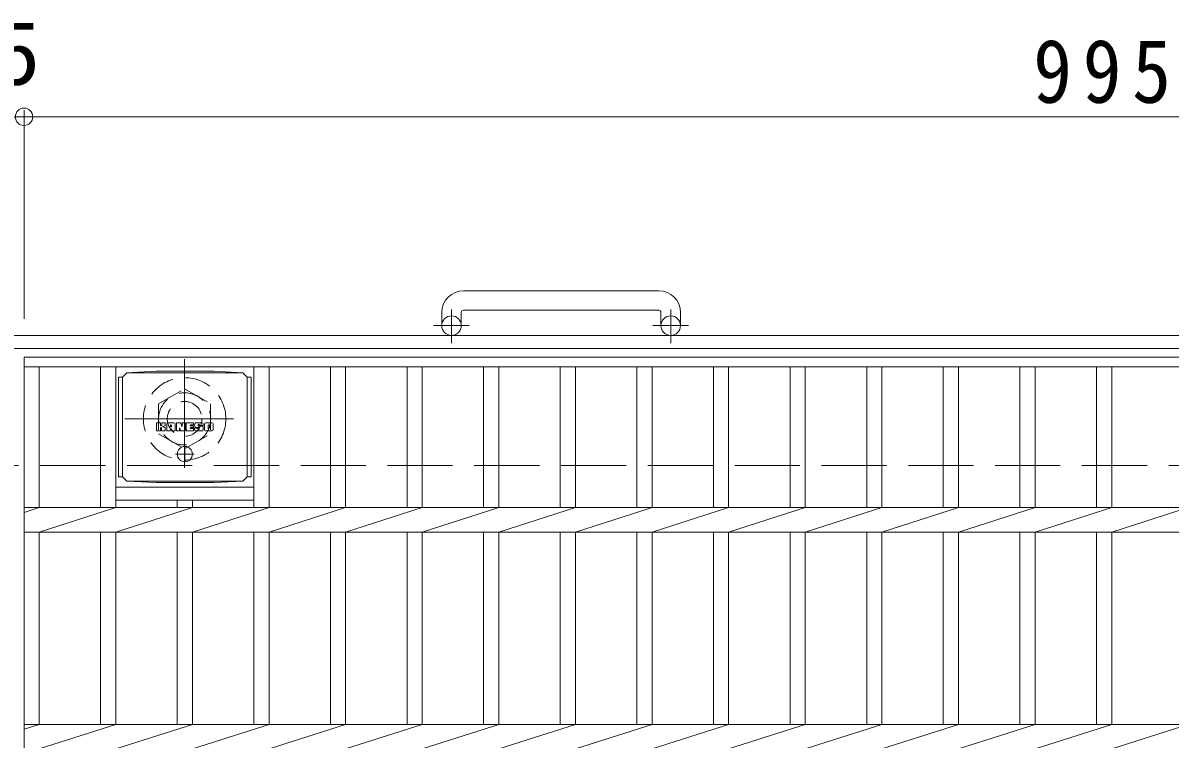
# Model space of a CAD drawing. Units: millimetres at full size, sheet at 1:10; details may follow other scales. Extents: x -1644 to 1842, y -1350 to 1326.
# Drawn here: x -1332 to -804, y 931 to 1261 of the extents above; entities that cross this region are included whole.
import ezdxf
from ezdxf.enums import TextEntityAlignment as Align

# ---------------------------------------------------------------- set-up
doc = ezdxf.new("R2010")
doc.units = ezdxf.units.MM
doc.header["$LTSCALE"] = 10
doc.header["$PDMODE"] = 32
doc.header["$PDSIZE"] = 8
for name, pattern in [('CHAIN1', [8, 5, -1, 1, -1]), ('DASHED1', [1.8, 1.2, -0.6]), ('DASHED3', [4, 3, -1])]:
    doc.linetypes.add(name, pattern=pattern)
for name, color, linetype, lineweight in [('C-1', 2, 'Continuous', 9), ('C-2', 3, 'Continuous', 9), ('C-4', 7, 'Continuous', 9), ('C-8', 2, 'DASHED1', 9), ('C-9', 2, 'Continuous', 9), ('C-F', 7, 'Continuous', 9)]:
    doc.layers.add(name, color=color, linetype=linetype, lineweight=lineweight)
doc.styles.add('ＭＳ ゴシック', font='')
doc.styles.get('ＭＳ ゴシック').set_extended_font_data('MS Gothic')

msp = doc.modelspace()

# ---------------------------------------------------------------- linework, layer by layer
at = {"layer": 'C-1'}
for p, q in [((-1039.14, 1137.97), (-1129.14, 1137.97)), ((-1139.14, 1127.97), (-1139.14, 1121.87)), ((-1130.14, 1127.97), (-1130.14, 1121.87)), ((-1129.14, 1128.97), (-1039.14, 1128.97)), ((-1038.14, 1127.97), (-1038.14, 1121.87)), ((-1029.14, 1127.97), (-1029.14, 1121.87)), ((-24.14, 1117.37), (-1644.14, 1117.37)), ((-24.14, 1111.37), (-1644.14, 1111.37))]:
    msp.add_line(p, q, dxfattribs=at)
at = {"layer": 'C-1', "linetype": 'CHAIN1'}
for p, q in [((-1134.64, 1113.76), (-1134.64, 1129.36)), ((-1033.64, 1113.76), (-1033.64, 1129.36)), ((-1126.48, 1121.87), (-1142.88, 1121.87)), ((-1025.48, 1121.87), (-1041.88, 1121.87))]:
    msp.add_line(p, q, dxfattribs=at)
at = {"layer": 'C-1', "linetype": 'DASHED3'}
msp.add_line((-1644.14, 1057.37), (-24.14, 1057.37), dxfattribs=at)
at = {"layer": 'C-1'}
for centre in [(-1134.64, 1121.87), (-1033.64, 1121.87)]:
    msp.add_circle(centre, 4.5, dxfattribs=at)
for centre, radius, start, end in [((-1129.14, 1127.97), 10, 90, 180), ((-1039.14, 1127.97), 10, 0, 90), ((-1129.14, 1127.97), 1, 90, 180), ((-1039.14, 1127.97), 1, 0, 90)]:
    msp.add_arc(centre, radius, start, end, dxfattribs=at)
at = {"layer": 'C-2'}
for p, q in [((-1331.64, 1107.37), (-336.64, 1107.37)), ((-1331.64, 1107.37), (-1331.64, 657.37)), ((-1331.64, 1102.87), (-336.64, 1102.87)), ((-1324.64, 1102.87), (-1324.64, 1038.03)), ((-1296.34, 1102.87), (-1296.34, 1038.03)), ((-1289.34, 1102.87), (-1289.34, 1038.03)), ((-1225.74, 1102.87), (-1225.74, 1038.03)), ((-1218.74, 1102.87), (-1218.74, 1038.03)), ((-1190.44, 1102.87), (-1190.44, 1038.03)), ((-1183.44, 1102.87), (-1183.44, 1038.03)), ((-1155.14, 1102.87), (-1155.14, 1038.03)), ((-1148.14, 1102.87), (-1148.14, 1038.03)), ((-1119.84, 1102.87), (-1119.84, 1038.03)), ((-1112.84, 1102.87), (-1112.84, 1038.03)), ((-1084.54, 1102.87), (-1084.54, 1038.03)), ((-1077.54, 1102.87), (-1077.54, 1038.03)), ((-1049.24, 1102.87), (-1049.24, 1038.03)), ((-1042.24, 1102.87), (-1042.24, 1038.03)), ((-1013.94, 1102.87), (-1013.94, 1038.03)), ((-1006.94, 1102.87), (-1006.94, 1038.03)), ((-978.64, 1102.87), (-978.64, 1038.03)), ((-971.64, 1102.87), (-971.64, 1038.03)), ((-943.34, 1102.87), (-943.34, 1038.03)), ((-936.34, 1102.87), (-936.34, 1038.03)), ((-908.04, 1102.87), (-908.04, 1038.03)), ((-901.04, 1102.87), (-901.04, 1038.03)), ((-872.74, 1102.87), (-872.74, 1038.03)), ((-865.74, 1102.87), (-865.74, 1038.03)), ((-837.44, 1102.87), (-837.44, 1038.03)), ((-830.44, 1102.87), (-830.44, 1038.03)), ((-1289.34, 1047.37), (-1225.74, 1047.37)), ((-1289.34, 1041.37), (-1225.74, 1041.37)), ((-1261.04, 1041.37), (-1261.04, 1038.03)), ((-1254.04, 1041.37), (-1254.04, 1038.03)), ((-1331.64, 1038.03), (-336.64, 1038.03)), ((-1331.64, 1035.78), (-1324.64, 1038.03)), ((-1324.64, 1026.71), (-1289.34, 1038.03)), ((-1289.34, 1026.71), (-1254.04, 1038.03)), ((-1254.04, 1026.71), (-1218.74, 1038.03)), ((-1218.74, 1026.71), (-1183.44, 1038.03)), ((-1183.44, 1026.71), (-1148.14, 1038.03)), ((-1148.14, 1026.71), (-1112.84, 1038.03)), ((-1112.84, 1026.71), (-1077.54, 1038.03)), ((-1077.54, 1026.71), (-1042.24, 1038.03)), ((-1042.24, 1026.71), (-1006.94, 1038.03)), ((-1006.94, 1026.71), (-971.64, 1038.03)), ((-971.64, 1026.71), (-936.34, 1038.03)), ((-936.34, 1026.71), (-901.04, 1038.03)), ((-901.04, 1026.71), (-865.74, 1038.03)), ((-865.74, 1026.71), (-830.44, 1038.03)), ((-830.44, 1026.71), (-795.14, 1038.03)), ((-1331.64, 1026.71), (-336.64, 1026.71)), ((-1324.64, 1026.71), (-1324.64, 938.03)), ((-1296.34, 1026.71), (-1296.34, 938.03)), ((-1289.34, 1026.71), (-1289.34, 938.03)), ((-1261.04, 1026.71), (-1261.04, 938.03)), ((-1254.04, 1026.71), (-1254.04, 938.03)), ((-1225.74, 1026.71), (-1225.74, 938.03)), ((-1218.74, 1026.71), (-1218.74, 938.03)), ((-1190.44, 1026.71), (-1190.44, 938.03)), ((-1183.44, 1026.71), (-1183.44, 938.03)), ((-1155.14, 1026.71), (-1155.14, 938.03)), ((-1148.14, 1026.71), (-1148.14, 938.03)), ((-1119.84, 1026.71), (-1119.84, 938.03)), ((-1112.84, 1026.71), (-1112.84, 938.03)), ((-1084.54, 1026.71), (-1084.54, 938.03)), ((-1077.54, 1026.71), (-1077.54, 938.03)), ((-1049.24, 1026.71), (-1049.24, 938.03)), ((-1042.24, 1026.71), (-1042.24, 938.03)), ((-1013.94, 1026.71), (-1013.94, 938.03)), ((-1006.94, 1026.71), (-1006.94, 938.03)), ((-978.64, 1026.71), (-978.64, 938.03)), ((-971.64, 1026.71), (-971.64, 938.03)), ((-943.34, 1026.71), (-943.34, 938.03)), ((-936.34, 1026.71), (-936.34, 938.03)), ((-908.04, 1026.71), (-908.04, 938.03)), ((-901.04, 1026.71), (-901.04, 938.03)), ((-872.74, 1026.71), (-872.74, 938.03)), ((-865.74, 1026.71), (-865.74, 938.03)), ((-837.44, 1026.71), (-837.44, 938.03)), ((-830.44, 1026.71), (-830.44, 938.03)), ((-1331.64, 938.03), (-336.64, 938.03)), ((-1331.64, 935.78), (-1324.64, 938.03)), ((-1324.64, 926.71), (-1289.34, 938.03)), ((-1289.34, 926.71), (-1254.04, 938.03)), ((-1254.04, 926.71), (-1218.74, 938.03)), ((-1218.74, 926.71), (-1183.44, 938.03)), ((-1183.44, 926.71), (-1148.14, 938.03)), ((-1148.14, 926.71), (-1112.84, 938.03)), ((-1112.84, 926.71), (-1077.54, 938.03)), ((-1077.54, 926.71), (-1042.24, 938.03)), ((-1042.24, 926.71), (-1006.94, 938.03)), ((-1006.94, 926.71), (-971.64, 938.03)), ((-971.64, 926.71), (-936.34, 938.03)), ((-936.34, 926.71), (-901.04, 938.03)), ((-901.04, 926.71), (-865.74, 938.03)), ((-865.74, 926.71), (-830.44, 938.03)), ((-830.44, 926.71), (-795.14, 938.03))]:
    msp.add_line(p, q, dxfattribs=at)
at = {"layer": 'C-4'}
for p, q in [((-1331.64, 1221.13), (-1331.64, 1125.06)), ((-1336.64, 1218.13), (-1331.64, 1218.13)), ((-1331.64, 1218.13), (-336.64, 1218.13))]:
    msp.add_line(p, q, dxfattribs=at)
msp.add_point((-1331.64, 1218.13), dxfattribs=at)
at = {"layer": 'C-8', "linetype": 'CHAIN1'}
for p, q in [((-1257.64, 1106.37), (-1257.64, 1051.37)), ((-1285.14, 1078.87), (-1230.14, 1078.87))]:
    msp.add_line(p, q, dxfattribs=at)
at = {"layer": 'C-8'}
for p, q in [((-1269.64, 1085.8), (-1269.64, 1071.94)), ((-1269.64, 1071.94), (-1257.64, 1065.01)), ((-1257.64, 1065.01), (-1245.64, 1071.94))]:
    msp.add_line(p, q, dxfattribs=at)
msp.add_lwpolyline([(-1269.64, 1085.8), (-1257.64, 1092.73), (-1245.64, 1085.8), (-1245.64, 1071.94)], dxfattribs=at)
for radius in [19, 12, 8]:
    msp.add_circle((-1257.64, 1078.87), radius, dxfattribs=at)
at = {"layer": 'C-9'}
for p, q in [((-1286.29, 1098.14), (-1284.29, 1100.14)), ((-1284.29, 1100.14), (-1270.83, 1100.82)), ((-1284.29, 1100.14), (-1230.79, 1100.14)), ((-1244.25, 1100.82), (-1270.83, 1100.82)), ((-1230.79, 1100.14), (-1244.25, 1100.82)), ((-1228.79, 1098.14), (-1230.79, 1100.14)), ((-1286.29, 1098.1), (-1288.09, 1098.1)), ((-1288.09, 1098.1), (-1288.09, 1052.18)), ((-1286.29, 1052.14), (-1286.29, 1098.14)), ((-1228.79, 1052.14), (-1228.79, 1098.14)), ((-1228.79, 1098.1), (-1226.99, 1098.1)), ((-1226.99, 1098.1), (-1226.99, 1052.18)), ((-1286.29, 1052.18), (-1288.09, 1052.18)), ((-1286.29, 1052.14), (-1284.29, 1050.14)), ((-1228.79, 1052.14), (-1230.79, 1050.14)), ((-1228.79, 1052.18), (-1226.99, 1052.18)), ((-1284.29, 1050.14), (-1270.83, 1049.46)), ((-1284.29, 1050.14), (-1230.79, 1050.14)), ((-1244.25, 1049.46), (-1270.83, 1049.46)), ((-1230.79, 1050.14), (-1244.25, 1049.46))]:
    msp.add_line(p, q, dxfattribs=at)
at = {"layer": 'C-9', "linetype": 'CHAIN1'}
for p, q in [((-1253.18, 1062.64), (-1261.9, 1062.64)), ((-1257.54, 1066.33), (-1257.54, 1058.95))]:
    msp.add_line(p, q, dxfattribs=at)
at = {"layer": 'C-9'}
msp.add_circle((-1257.54, 1062.64), 3.5, dxfattribs=at)
at = {"layer": 'C-F'}
for p, q in [((-1270.55, 1073.54), (-1270.55, 1076.9)), ((-1268.87, 1077.05), (-1270.39, 1077.05)), ((-1270.39, 1073.39), (-1268.87, 1073.39)), ((-1268.71, 1076.9), (-1268.71, 1075.97)), ((-1268.71, 1073.54), (-1268.71, 1074.63)), ((-1268.22, 1073.54), (-1268.22, 1074.63)), ((-1268.21, 1076.9), (-1268.21, 1075.97)), ((-1268.06, 1073.39), (-1266.7, 1073.39)), ((-1266.71, 1077.05), (-1268.05, 1077.05)), ((-1266.55, 1076.9), (-1266.55, 1076.11)), ((-1266.55, 1073.54), (-1266.55, 1074.47)), ((-1265.88, 1073.54), (-1265.88, 1076.53)), ((-1264.38, 1073.39), (-1265.73, 1073.39)), ((-1262.57, 1077.05), (-1265.36, 1077.05)), ((-1264.22, 1075.26), (-1264.22, 1075.8)), ((-1264.22, 1073.54), (-1264.22, 1073.96)), ((-1263.76, 1075.21), (-1264.17, 1075.21)), ((-1263.71, 1075.26), (-1263.71, 1075.8)), ((-1263.71, 1073.54), (-1263.71, 1073.96)), ((-1263.55, 1073.39), (-1262.2, 1073.39)), ((-1262.04, 1073.54), (-1262.04, 1076.53)), ((-1261.37, 1076.9), (-1261.37, 1073.54)), ((-1261.21, 1077.05), (-1259.51, 1077.05)), ((-1260.21, 1073.39), (-1261.21, 1073.39)), ((-1260.05, 1073.54), (-1260.05, 1074.45)), ((-1259.57, 1073.5), (-1259.86, 1074.48)), ((-1257.54, 1073.39), (-1259.42, 1073.39)), ((-1259.36, 1076.94), (-1258.88, 1075.45)), ((-1258.72, 1076.9), (-1258.72, 1075.48)), ((-1258.56, 1077.05), (-1257.54, 1077.05)), ((-1257.39, 1076.9), (-1257.39, 1073.54)), ((-1256.88, 1073.54), (-1256.88, 1076.9)), ((-1256.72, 1077.05), (-1253.7, 1077.05)), ((-1256.72, 1073.39), (-1253.71, 1073.39)), ((-1253.7, 1076.06), (-1254.82, 1076.06)), ((-1253.7, 1075.62), (-1254.82, 1075.62)), ((-1253.7, 1074.82), (-1254.82, 1074.82)), ((-1253.71, 1074.39), (-1254.82, 1074.39)), ((-1253.55, 1073.54), (-1253.55, 1074.23)), ((-1253.54, 1076.22), (-1253.54, 1076.9)), ((-1253.54, 1074.97), (-1253.54, 1075.47)), ((-1253.04, 1074.4), (-1253.04, 1073.91)), ((-1252.88, 1074.55), (-1251.53, 1074.55)), ((-1249.56, 1077.05), (-1252.61, 1077.05)), ((-1251.03, 1074.88), (-1252.61, 1074.88)), ((-1249.46, 1073.39), (-1252.51, 1073.39)), ((-1251.38, 1075.71), (-1251.38, 1076.12)), ((-1251.37, 1074.4), (-1251.37, 1074.29)), ((-1251.22, 1075.55), (-1249.46, 1075.55)), ((-1250.87, 1074.73), (-1250.87, 1074.29)), ((-1250.86, 1076.03), (-1250.86, 1076.12)), ((-1250.7, 1075.87), (-1249.03, 1075.87)), ((-1249.03, 1076.53), (-1249.03, 1075.87)), ((-1248.52, 1073.91), (-1248.52, 1076.53)), ((-1245.05, 1077.05), (-1248, 1077.05)), ((-1245.05, 1073.39), (-1248, 1073.39)), ((-1246.85, 1074.71), (-1246.85, 1075.73)), ((-1246.21, 1074.71), (-1246.21, 1075.73)), ((-1244.53, 1076.53), (-1244.53, 1073.91))]:
    msp.add_line(p, q, dxfattribs=at)
for centre, radius, start, end in [((-1270.39, 1076.9), 0.157, 90, 180), ((-1270.39, 1073.54), 0.157, 180, 270), ((-1268.87, 1076.9), 0.157, 0, 90), ((-1268.87, 1073.54), 0.157, 270, 0), ((-1268.46, 1075.97), 0.251, 180, 0), ((-1268.46, 1074.63), 0.249, 0, 180), ((-1268.06, 1073.54), 0.157, 180, 270), ((-1268.05, 1076.9), 0.157, 90, 180), ((-1267.63, 1075.3), 0.088, 97.3317, 266.5718), ((-1267.93, 1077.63), 2.27, 277.3317, 299.4207), ((-1267.73, 1073.57), 1.64, 53.7199, 86.5718), ((-1267.07, 1076.11), 0.524, 299.4207, 0), ((-1267.07, 1074.47), 0.524, 0, 53.7199), ((-1266.71, 1076.9), 0.157, 0, 90), ((-1266.7, 1073.54), 0.157, 270, 0), ((-1265.73, 1073.54), 0.157, 180, 270), ((-1265.36, 1076.53), 0.524, 90, 180), ((-1264.38, 1073.54), 0.157, 270, 0), ((-1263.96, 1075.8), 0.255, 0, 180), ((-1264.17, 1075.26), 0.052, 180, 270), ((-1263.96, 1073.96), 0.255, 0, 180), ((-1263.76, 1075.26), 0.052, 270, 0), ((-1263.55, 1073.54), 0.157, 180, 270), ((-1262.57, 1076.53), 0.524, 0, 90), ((-1262.2, 1073.54), 0.157, 270, 0), ((-1261.21, 1076.9), 0.157, 90, 180), ((-1261.21, 1073.54), 0.157, 180, 270), ((-1260.21, 1073.54), 0.157, 270, 0), ((-1259.95, 1074.45), 0.101, 16.4887, 180), ((-1259.42, 1073.54), 0.157, 196.4888, 270), ((-1259.51, 1076.9), 0.157, 17.7564, 90), ((-1258.8, 1075.48), 0.083, 197.7563, 0), ((-1258.56, 1076.9), 0.157, 90, 180), ((-1257.54, 1076.9), 0.157, 0, 90), ((-1257.54, 1073.54), 0.157, 270, 0), ((-1256.72, 1076.9), 0.157, 90, 180), ((-1256.72, 1073.54), 0.157, 180, 270), ((-1254.82, 1075.84), 0.22, 90, 270), ((-1254.82, 1074.6), 0.214, 90, 270), ((-1253.71, 1074.23), 0.157, 0, 90), ((-1253.71, 1073.54), 0.157, 270, 0), ((-1253.7, 1076.9), 0.157, 0, 90), ((-1253.7, 1076.22), 0.157, 270, 0), ((-1253.7, 1075.47), 0.157, 0, 90), ((-1253.7, 1074.97), 0.157, 270, 0), ((-1250.66, 1075.97), 2.38, 157.1011, 202.8989), ((-1252.88, 1074.4), 0.157, 90, 180), ((-1252.51, 1073.91), 0.524, 180, 270), ((-1252.61, 1076.79), 0.262, 90, 157.1011), ((-1252.61, 1075.15), 0.262, 202.8989, 270), ((-1251.53, 1074.4), 0.157, 0, 90), ((-1251.12, 1076.12), 0.259, 0, 180), ((-1251.22, 1075.71), 0.157, 180, 270), ((-1251.12, 1074.29), 0.25, 180, 0), ((-1251.03, 1074.73), 0.157, 0, 90), ((-1250.7, 1076.03), 0.157, 180, 270), ((-1249.56, 1076.53), 0.524, 0, 90), ((-1249.46, 1075.29), 0.262, 22.908, 90), ((-1249.46, 1073.65), 0.262, 270, 337.092), ((-1251.41, 1074.47), 2.37, 337.092, 22.908), ((-1248, 1076.53), 0.524, 90, 180), ((-1248, 1073.91), 0.524, 180, 270), ((-1246.53, 1075.73), 0.321, 0, 180), ((-1246.53, 1074.71), 0.321, 180, 0), ((-1245.05, 1076.53), 0.524, 0, 90), ((-1245.05, 1073.91), 0.524, 270, 0)]:
    msp.add_arc(centre, radius, start, end, dxfattribs=at)

# ---------------------------------------------------------------- texts
at = {"layer": 'C-4', "color": 2, "style": 'ＭＳ ゴシック'}
msp.add_text('5', height=29.33, dxfattribs=at).set_placement((-1344.14, 1224.13), align=Align.BOTTOM_LEFT)
at = {"layer": 'C-4', "color": 2, "insert": (-866.64, 1224.13), "char_height": 29.33, "attachment_point": 7, "style": 'ＭＳ ゴシック'}
msp.add_mtext('\\T1.27;\\W0.9;995', dxfattribs=at)

doc.saveas('drawing.dxf')
